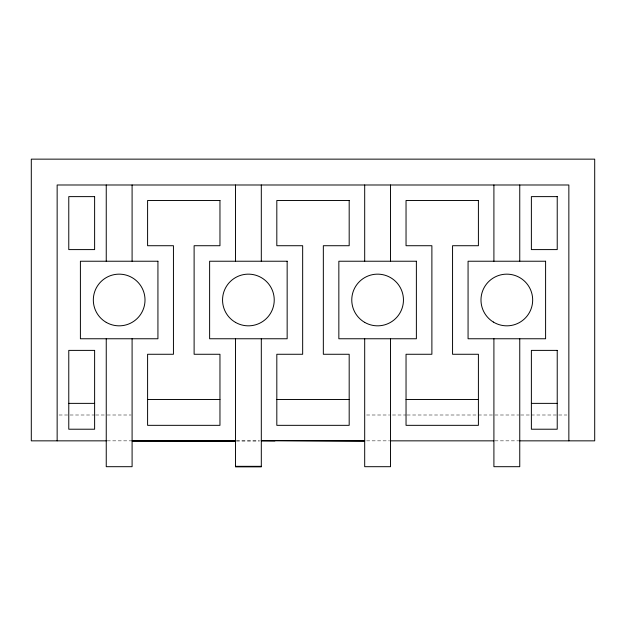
<?xml version="1.0" encoding="UTF-8"?>
<svg xmlns="http://www.w3.org/2000/svg" width="626" height="626" viewBox="0 0 626 626"><rect width="100%" height="100%" fill="white"/><g stroke="black" fill="none" stroke-linecap="round" stroke-linejoin="round"><path stroke-width="0.47" stroke-dasharray="3.13 2.35" d="M59.071 414.999L94.69 414.999M95.661 414.999L105.285 414.999M107.203 414.999L131.131 414.999M366.601 414.999L389.575 414.999M392.486 414.999L406.133 414.999M407.111 414.999L493.906 414.999M494.869 414.999L518.798 414.999M520.715 414.999L530.339 414.999M531.31 414.999L566.929 414.999M107.203 440.845L131.131 440.845M236.425 440.845L259.399 440.845M366.601 440.845L389.575 440.845M494.869 440.845L518.798 440.845M236.425 441.017L259.399 441.017"/><path stroke-width="0.94" d="M235.47 440.782L132.094 440.845L235.47 441.017L222.199 440.853L235.47 440.907L225.696 440.868L235.47 440.876L228.271 440.853M274.924 440.9L261.308 440.782L364.692 440.845L261.308 440.485L364.692 440.845M132.094 440.845L235.47 440.845M147.595 399.49L219.961 399.49M276.817 399.49L349.183 399.49M406.039 399.49L478.405 399.49M68.774 403.371L94.62 403.371M531.38 403.371L557.226 403.371M106.248 440.845L31.3 440.845L31.3 159.145L594.7 159.145L594.7 440.845L519.752 440.845M390.53 440.845L493.906 440.845M235.47 466.331L261.308 466.331M568.854 440.845L568.854 184.991L57.146 184.991L57.146 440.845M519.752 184.991L519.752 261.23M519.752 338.76L519.752 466.691L493.906 466.691L493.906 338.76M493.906 184.991L493.906 261.23M390.53 184.991L390.53 261.23M390.53 338.76L390.53 466.691L364.692 466.691L364.692 338.76M364.692 184.991L364.692 261.23M261.308 184.991L261.308 261.23M261.308 338.76L261.308 466.855L235.47 466.855L235.47 338.76M235.47 184.991L235.47 261.23M132.094 184.991L132.094 261.23M132.094 338.76L132.094 466.691L106.248 466.691L106.248 338.76M106.248 184.991L106.248 261.23M94.62 196.619L68.774 196.619L68.774 249.594L94.62 249.594L94.62 196.619M557.226 196.619L531.38 196.619L531.38 249.594L557.226 249.594L557.226 196.619M219.961 200.492L147.595 200.492L147.595 245.721L173.441 245.721L173.441 354.269L147.595 354.269L147.595 425.336L219.961 425.336L219.961 354.269L194.115 354.269L194.115 245.721L219.961 245.721L219.961 200.492M349.183 200.492L276.817 200.492L276.817 245.721L302.663 245.721L302.663 354.269L276.817 354.269L276.817 425.336L349.183 425.336L349.183 354.269L323.337 354.269L323.337 245.721L349.183 245.721L349.183 200.492M478.405 200.492L406.039 200.492L406.039 245.721L431.885 245.721L431.885 354.269L406.039 354.269L406.039 425.336L478.405 425.336L478.405 354.269L452.559 354.269L452.559 245.721L478.405 245.721L478.405 200.492M157.932 261.23L80.402 261.23L80.402 338.76L157.932 338.76L157.932 261.23M287.154 261.23L209.624 261.23L209.624 338.76L287.154 338.76L287.154 261.23M416.376 261.23L338.846 261.23L338.846 338.76L416.376 338.76L416.376 261.23M545.598 261.23L468.068 261.23L468.068 338.76L545.598 338.76L545.598 261.23M94.62 350.388L68.774 350.388L68.774 429.217L94.62 429.217L94.62 350.388M557.226 350.388L531.38 350.388L531.38 429.217L557.226 429.217L557.226 350.388M235.47 322.374A25.846 25.846 0 0 0 274.235 299.995A25.846 25.846 0 0 0 235.47 277.608A25.846 25.846 0 0 0 235.47 322.374M106.248 322.374A25.846 25.846 0 0 0 145.013 299.995A25.846 25.846 0 0 0 106.248 277.608A25.846 25.846 0 0 0 106.248 322.374M364.692 322.374A25.846 25.846 0 0 0 403.457 299.995A25.846 25.846 0 0 0 364.692 277.608A25.846 25.846 0 0 0 364.692 322.374M493.327 322.03A25.846 25.846 0 0 0 532.663 300.668A25.846 25.846 0 0 0 494.501 277.279A25.846 25.846 0 0 0 493.327 322.03"/></g></svg>
